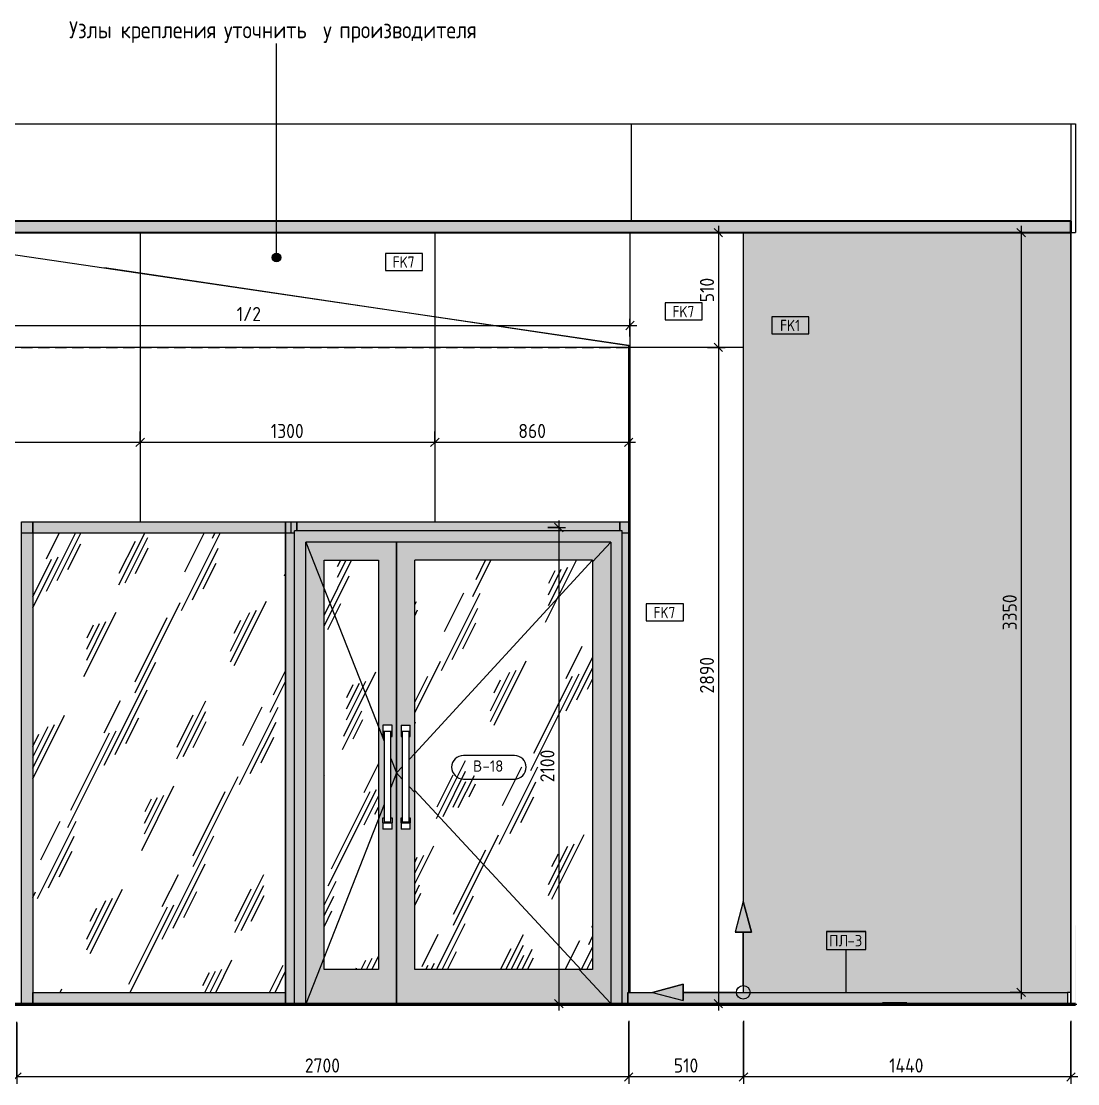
# Model space of a CAD drawing. Header units: millimetres. Extents: x 36646 to 169412, y -1987 to 12080.
# Drawn here: x 115505 to 120166, y 3847 to 8532 of the extents above; entities that cross this region are included whole.
import ezdxf

# ---------------------------------------------------------------- set-up
doc = ezdxf.new("R2010")
doc.units = ezdxf.units.MM
doc.linetypes.add('ADSK_Штрих_ш2 п1', pattern=[75, 50, -25])
for name, color, linetype, lineweight in [('A-ANNO-DIMS', 7, 'Continuous', 9), ('A-ANNO-DIMS-25', 7, 'Continuous', 9), ('A-CLNG', 7, 'Continuous', 9), ('A-DETL', 7, 'Continuous', 9), ('A-DETL-1', 7, 'ADSK_Штрих_ш2 п1', 9), ('A-DETL-GENF', 7, 'Continuous', 9), ('A-DOOR', 7, 'Continuous', 9), ('A-DOOR-IDEN', 7, 'Continuous', 9), ('A-FLOR', 7, 'Continuous', 9), ('A-GENM', 7, 'Continuous', 9), ('A-GENM-IDEN', 7, 'Continuous', 9), ('A-GLAZ-CURT', 7, 'Continuous', 9), ('A-GLAZ-CWMG', 7, 'Continuous', 9), ('A-WALL', 7, 'Continuous', 9), ('A-WALL-IDEN', 7, 'Continuous', 9), ('A-WALL-PATT', 7, 'Continuous', 9), ('G-ANNO-TEXT', 7, 'Continuous', 9), ('I-WALL', 7, 'Continuous', 9)]:
    doc.layers.add(name, color=color, linetype=linetype, lineweight=lineweight)
for name, color, linetype, lineweight, true_color in [('A-CLNG-1', 7, 'Continuous', 9, 0x787878), ('A-CLNG-FNSH-1', 7, 'Continuous', 30, 0x3c3c3c), ('A-DOOR-GLAZ', 7, 'Continuous', 9, 0x8080ff), ('A-FLOR-1', 7, 'Continuous', 9, 0x787878), ('A-FLOR-FNSH-1', 7, 'Continuous', 30, 0x3c3c3c), ('A-WALL-4', 7, 'Continuous', 40, 0x3c3c3c), ('A-WALL-FNSH-2', 7, 'Continuous', 30, 0x3c3c3c)]:
    doc.layers.add(name, color=color, linetype=linetype, lineweight=lineweight, true_color=true_color)
doc.styles.add('GOST Common_1', font='GOST_Common.ttf', dxfattribs={"height": 50})
doc.styles.add('GOST Common_2', font='GOST_Common.ttf', dxfattribs={"width": 0.9, "height": 50})
doc.styles.add('GOST Common_3', font='GOST_Common.ttf', dxfattribs={"width": 0.9, "height": 75})
doc.styles.add('ISOCPEUR_1', font='isocpeur.ttf', dxfattribs={"width": 0.9, "height": 62.5})
doc.dimstyles.new('ISO-2_5_0_9К_БОЛЬШОЙ_2', dxfattribs={"dimscale": 304.8, "dimtxt": 62.248823, "dimasz": 0.123031, "dimexe": 0.098425, "dimexo": 0.246063, "dimgap": 0, "dimtad": 1, "dimdec": 0, "dimrnd": 10, "dimzin": 0, "dimdsep": 46, "dimtxsty": 'ISOCPEUR_1', "dimblk1": 'OBLIQUE', "dimblk2": 'OBLIQUE', "dimsah": 1, "dimcen": 0.09, "dimdle": 0.098425, "dimazin": 0, "dimtfac": 1, "dimtdec": 4, "dimtix": 1, "dimtmove": 0, "dimatfit": 3, "dimfxl": 1, "dimtvp": 1, "dimtolj": 1, "dimtzin": 0, "dimarcsym": 2})
pattern_1 = [(0, (118190, 4043.8), (0, 3050), []), (90, (118190.1, 4043.8), (-1300, 8e-14), [])]
pattern_2 = [(63.435, (54830.66, 31.75), (-255.583, 766.747), [317.5, -190.5, 317.5, -190.5, -403.903]), (63.435, (54830.66, 31.75), (-255.583, 766.747), [-1016, 127, -276.903]), (63.435, (54814.8, 47.6), (-255.583, 766.747), [254, -317.5, 190.5, -190.5, -467.403]), (63.435, (54814.8, 47.6), (-255.583, 766.747), [-952.5, 222.25, -245.153]), (63.435, (54814.8, 95.25), (-255.583, 766.747), [190.5, -381, 127, -190.5, -530.903]), (63.435, (54814.8, 95.25), (-255.583, 766.747), [-889, 285.75, -245.153]), (63.435, (54862.4, 47.6), (-255.583, 766.747), [190.5, -381, 158.75, -6404.65]), (63.435, (54910.03, 95.25), (-255.583, 766.747), [95.25, -476.25, 63.5, -6499.9]), (63.435, (54830.66, 174.6), (-255.583, 766.747), [63.5, -476.25, 63.5, -254, -562.653]), (63.435, (54830.66, 174.6), (-255.583, 766.747), [-857.25, 158.75, -403.903]), (63.435, (55116.4, 127), (-255.583, 766.747), [317.5, -476.25, 381, -251.503]), (63.435, (55116.4, 79.4), (-255.583, 766.747), [444.5, -317.5, 476.25, -188.003]), (63.435, (55148.16, 95.25), (-255.583, 766.747), [508, -254, 381, -276.903]), (63.435, (55195.8, 142.9), (-255.583, 766.747), [317.5, -444.5, 254, -403.903]), (63.435, (55148.16, 238.1), (-255.583, 766.747), [158.75, -635, 190.5, -435.653]), (63.435, (55243.4, 190.5), (-255.583, 766.747), [127, -635, 127, -530.903])]

# ---------------------------------------------------------------- blocks, each defined once
blk = doc.blocks.new('Плинтус - Плинтус темный _ст_школа_-32862122-Развертка 2_30-2')
at = {"layer": 'A-GENM'}
blk.add_line((73505.6, 4200), (73505.6, 4250), dxfattribs=at)
blk = doc.blocks.new('Плинтус - Плинтус темный _ст_школа_-33363744-Развертка 2_30-2')
at = {"layer": 'A-GENM'}
blk.add_hatch(color=256, dxfattribs=at).paths.add_polyline_path([(74188.5, 4200), (74494.3, 4200), (74494.3, 4202), (75445, 4202), (75445, 4250), (73749.4, 4250), (73749.4, 4213.8), (73614.2, 4250), (73505.6, 4250), (73505.6, 4200), (74045, 4200)])
for p, q in [((73505.6, 4250), (73614.2, 4250)), ((73505.6, 4250), (73505.6, 4200)), ((73749.4, 4250), (75445, 4250))]:
    blk.add_line(p, q, dxfattribs=at)
blk = doc.blocks.new('Плинтус - Плинтус темный _ст_школа_-32862124-Развертка 2_30-2')
at = {"layer": 'A-GENM'}
for p, q in [((75460, 4250), (75445, 4250)), ((75445, 4250), (75445, 4202)), ((75460, 4250), (75460, 4202))]:
    blk.add_line(p, q, dxfattribs=at)
blk = doc.blocks.new('Прямоугольный импост - Импост структурный с накладкой - 160мм Темный-33326237-Развертка 2_30-2')
at = {"layer": 'A-GLAZ-CWMG'}
blk.add_hatch(color=256, dxfattribs=at).paths.add_polyline_path([(70830, 4200), (70880, 4200), (70880, 6325), (70830, 6325), (70830, 5166.2)])
blk.add_line((70880, 6325), (70880, 4200), dxfattribs=at)
blk = doc.blocks.new('Дверь_Витражная_остекление_ - В-18-32468702-Развертка 2_30-2')
at = {"layer": 'A-DOOR'}
blk.add_hatch(color=256, dxfattribs=at).paths.add_polyline_path([(73461.4, 4200), (73480, 4200), (73480, 6285), (72035, 6285), (72035, 4202), (72085, 4202), (72085, 6235), (73430, 6235), (73430, 4202), (73461.4, 4202)])
h = blk.add_hatch(color=256, dxfattribs=at)
h.paths.add_polyline_path([(72135.7, 4202), (72485, 4202), (72485, 6235), (72085, 6235), (72085, 4202), (72105.1, 4202)])
h.paths.add_polyline_path([(72405, 4350), (72165, 4350), (72165, 6155), (72405, 6155), (72405, 4680.6)])
h.paths.add_polyline_path([(72450.2, 4970), (72425, 4970), (72425, 5020), (72430, 5020), (72430, 5377.5), (72425, 5377.5), (72425, 5427.5), (72465, 5427.5), (72465, 5377.5), (72460, 5377.5), (72460, 5020), (72465, 5020), (72465, 4970), (72455, 4970)])
h = blk.add_hatch(color=256, dxfattribs=at)
h.paths.add_polyline_path([(72496.5, 4202), (73430, 4202), (73430, 6235), (72485, 6235), (72485, 4202), (72486.1, 4202)])
h.paths.add_polyline_path([(73327.4, 4350), (72565, 4350), (72565, 6155), (73350, 6155), (73350, 4350)])
h.paths.add_polyline_path([(72507.7, 4970), (72505, 4970), (72505, 5020), (72510, 5020), (72510, 5377.5), (72505, 5377.5), (72505, 5427.5), (72545, 5427.5), (72545, 5377.5), (72540, 5377.5), (72540, 5020), (72545, 5020), (72545, 4970), (72510.9, 4970)])
h = blk.add_hatch(dxfattribs=at)
h.set_pattern_fill('FP_23', color=256, style=0, pattern_type=2)
h.set_pattern_definition(pattern_2)
h.paths.add_polyline_path([(72322.8, 4350), (72405, 4350), (72405, 6155), (72165, 6155), (72165, 4350)])
h = blk.add_hatch(dxfattribs=at)
h.set_pattern_fill('FP_23', color=256, style=0, pattern_type=2)
h.set_pattern_definition(pattern_2)
h.paths.add_polyline_path([(72565, 4350), (73350, 4350), (73350, 6155), (72565, 6155), (72565, 4680.6)])
for p, q in [((72035, 4202), (72035, 6285)), ((73480, 6285), (72035, 6285)), ((73480, 4200), (73480, 6285)), ((72085, 4202), (72085, 6235)), ((72485, 6235), (72085, 6235)), ((72085, 6235), (72430, 5357.4)), ((73430, 6235), (72485, 6235)), ((72485, 4202), (72485, 6235)), ((72485, 6235), (72485, 4202)), ((73430, 6235), (73350, 6148.9)), ((73430, 6235), (73430, 4202)), ((72165, 4350), (72165, 6155)), ((72165, 6155), (72405, 6155)), ((72405, 6155), (72405, 4350)), ((72425, 5427.5), (72425, 5400)), ((72465, 5427.5), (72425, 5427.5)), ((72465, 5400), (72425, 5400)), ((72425, 5400), (72425, 5377.5)), ((72430, 5400), (72430, 5000)), ((72460, 5000), (72460, 5400)), ((72465, 5400), (72465, 5427.5)), ((72465, 5377.5), (72465, 5400)), ((72505, 5427.5), (72505, 5400)), ((72505, 5427.5), (72545, 5427.5)), ((72545, 5400), (72505, 5400)), ((72505, 5400), (72505, 5377.5)), ((72510, 5400), (72510, 5000)), ((72540, 5000), (72540, 5400)), ((72545, 5400), (72545, 5427.5)), ((72545, 5377.5), (72545, 5400)), ((72425, 5377.5), (72430, 5377.5)), ((72460, 5377.5), (72465, 5377.5)), ((72505, 5377.5), (72510, 5377.5)), ((72540, 5377.5), (72545, 5377.5)), ((72565, 5303.6), (72540, 5276.7)), ((72460, 5281.1), (72485, 5217.5)), ((72485, 5217.5), (72460, 5153.9)), ((72510, 5244.4), (72485, 5217.5)), ((72485, 5217.5), (72510, 5190.6)), ((72540, 5158.3), (72565, 5131.4)), ((72430, 5077.6), (72085.8, 4202)), ((72425, 4997.5), (72425, 5020)), ((72425, 5020), (72430, 5020)), ((72460, 5020), (72465, 5020)), ((72465, 5020), (72465, 4997.5)), ((72505, 4997.5), (72505, 5020)), ((72505, 5020), (72510, 5020)), ((72540, 5020), (72545, 5020)), ((72545, 5020), (72545, 4997.5)), ((72425, 4997.5), (72425, 4970)), ((72425, 4997.5), (72465, 4997.5)), ((72465, 4970), (72425, 4970)), ((72460, 5000), (72430, 5000)), ((72465, 4970), (72465, 4997.5)), ((72505, 4997.5), (72505, 4970)), ((72505, 4997.5), (72545, 4997.5)), ((72545, 4970), (72505, 4970)), ((72540, 5000), (72510, 5000)), ((72545, 4970), (72545, 4997.5)), ((72405, 4350), (72165, 4350)), ((73290.7, 4350), (73428.1, 4202))]:
    blk.add_line(p, q, dxfattribs=at)
at = {"layer": 'A-DOOR-GLAZ'}
for p, q in [((73350, 6155), (72565, 6155)), ((72565, 4350), (72565, 6155)), ((73350, 6155), (73350, 4350)), ((73350, 4350), (72565, 4350))]:
    blk.add_line(p, q, dxfattribs=at)
blk = doc.blocks.new('Системная панель - Стекло - 40мм-32468815-Развертка 2_30-2')
at = {"layer": 'A-GLAZ-CURT'}
h = blk.add_hatch(dxfattribs=at)
h.set_pattern_fill('FP_23', color=256, style=0, pattern_type=2)
h.set_pattern_definition(pattern_2)
h.paths.add_polyline_path([(70887.6, 4250), (71994, 4250), (71994, 6275), (70880, 6275), (70880, 4250)])
blk = doc.blocks.new('Прямоугольный импост - Импост структурный с накладкой - 160мм Темный-33326238-Развертка 2_30-2')
at = {"layer": 'A-GLAZ-CWMG'}
blk.add_hatch(color=256, dxfattribs=at).paths.add_polyline_path([(73183.9, 6285), (73470, 6285), (73470, 6325), (72045, 6325), (72045, 6285), (72565, 6285)])
for p, q in [((72020, 6275), (72020, 6325)), ((72035, 6275), (72020, 6275)), ((73509, 6275), (73480, 6275))]:
    blk.add_line(p, q, dxfattribs=at)
blk = doc.blocks.new('Прямоугольный импост - Импост структурный с накладкой - 160мм Темный-33326239-Развертка 2_30-2')
at = {"layer": 'A-GLAZ-CWMG'}
blk.add_hatch(color=256, dxfattribs=at).paths.add_polyline_path([(72012.5, 4200), (72012.5, 4202), (72035, 4202), (72035, 6285), (72044, 6285), (72044, 6325), (71994, 6325), (71994, 4200), (72004, 4200)])
for p, q in [((71994, 6325), (71994, 4200)), ((72044, 6325), (72044, 6285))]:
    blk.add_line(p, q, dxfattribs=at)
blk = doc.blocks.new('Прямоугольный импост - Импост структурный с накладкой - 160мм Темный-V3-Развертка 2_30-2')
at = {"layer": 'A-GLAZ-CWMG'}
blk.add_hatch(color=256, dxfattribs=at).paths.add_polyline_path([(73505.6, 4200), (73505.6, 4250), (73509, 4250), (73509, 6325), (73470, 6325), (73470, 6285), (73480, 6285), (73480, 4200)])
blk.add_line((73470, 6285), (73470, 6325), dxfattribs=at)
blk = doc.blocks.new('Прямоугольный импост - Импост структурный с накладкой - 160мм Темный-32428852-Развертка 2_30-2')
at = {"layer": 'A-GLAZ-CWMG'}
for p, q in [((72045, 6285), (72045, 6325)), ((73470, 6325), (73470, 6285))]:
    blk.add_line(p, q, dxfattribs=at)
blk = doc.blocks.new('Прямоугольный импост - Импост структурный с накладкой - 160мм Темный-33326240-Развертка 2_30-2')
at = {"layer": 'A-GLAZ-CWMG'}
blk.add_hatch(color=256, dxfattribs=at).paths.add_polyline_path([(70880, 6275), (71994, 6275), (71994, 6325), (70880, 6325), (70880, 6285)])
for p, q in [((72019, 6325), (72019, 6275)), ((72019, 6275), (70830, 6275))]:
    blk.add_line(p, q, dxfattribs=at)
blk = doc.blocks.new('Прямоугольный импост - Импост структурный с накладкой - 160мм Темный-32468813-Развертка 2_30-2')
at = {"layer": 'A-GLAZ-CWMG'}
blk.add_hatch(color=256, dxfattribs=at).paths.add_polyline_path([(70887.6, 4200), (71994, 4200), (71994, 4250), (70880, 4250), (70880, 4200)])
for p, q in [((70880, 4200), (70880, 4250)), ((70880, 4250), (71994, 4250)), ((71994, 4250), (71994, 4200))]:
    blk.add_line(p, q, dxfattribs=at)
blk = doc.blocks.new('Прямоугольный импост - Импост структурный с накладкой - 160мм Темный-32468814-Развертка 2_30-2')
at = {"layer": 'A-GLAZ-CWMG'}
for p, q in [((70880, 6275), (70880, 6325)), ((71994, 6325), (71994, 6275)), ((71994, 6275), (70880, 6275))]:
    blk.add_line(p, q, dxfattribs=at)
blk = doc.blocks.new('Прямоугольный импост - Импост структурный с накладкой - 160мм Темный-V4-Развертка 2_30-2')
at = {"layer": 'A-GLAZ-CWMG'}
blk.add_hatch(color=256, dxfattribs=at).paths.add_polyline_path([(72044, 6285), (72045, 6285), (72045, 6325), (72044, 6325)])
for p, q in [((71995, 6325), (71995, 4200)), ((72045, 6325), (72045, 6285))]:
    blk.add_line(p, q, dxfattribs=at)
blk = doc.blocks.new('Начало раскладки_красным - Начало раскладки_красным-V5-Развертка 2_30-2')
at = {"layer": 'A-DETL-GENF'}
for points in [[(74045, 4514.8), (74050.4, 4514.8), (74014.2, 4650), (73978, 4514.8), (74040, 4514.8)], [(73749.4, 4213.8), (73749.4, 4286.2), (73614.4, 4249.9), (73686.2, 4230.7)]]:
    blk.add_hatch(color=256, dxfattribs=at).paths.add_polyline_path(points)
for p, q in [((74014.2, 4650), (73978, 4514.8)), ((74014.2, 4650), (73978, 4514.8)), ((74050.4, 4514.8), (74014.2, 4650)), ((74014.2, 4650), (74050.4, 4514.8)), ((73978, 4514.8), (74050.4, 4514.8)), ((74050.4, 4514.8), (73978, 4514.8)), ((74014.2, 4280), (74014.2, 4514.8)), ((73749.4, 4286.2), (73614.2, 4250)), ((73614.2, 4250), (73749.4, 4286.2)), ((73749.4, 4213.8), (73749.4, 4286.2)), ((73749.4, 4286.2), (73749.4, 4213.8)), ((73614.2, 4250), (73749.4, 4213.8)), ((73614.2, 4250), (73749.4, 4213.8)), ((73984.2, 4250), (73749.4, 4250))]:
    blk.add_line(p, q, dxfattribs=at)
blk.add_circle((74014.2, 4250), 30, dxfattribs=at)
blk = doc.blocks.new('DIMBLOCK24-Развертка 2_30-2')
at = {"layer": 'A-ANNO-DIMS-25'}
for p, q in [((118691, 4125), (118691, 3846.9)), ((120135.8, 4125), (120135.8, 3846.9)), ((118691, 3876.9), (118691, 4120)), ((120135.8, 3876.9), (120135.8, 4120)), ((120165.8, 3876.9), (118691, 3876.9))]:
    blk.add_line(p, q, dxfattribs=at)
at = {"layer": 'A-ANNO-DIMS-25', "lineweight": 20}
for p, q in [((118691, 3876.9), (118709.8, 3895.7)), ((120135.8, 3876.9), (120154.6, 3895.7)), ((118691, 3876.9), (118672.3, 3858.2)), ((120135.8, 3876.9), (120117.1, 3858.2))]:
    blk.add_line(p, q, dxfattribs=at)
at = {"layer": 'A-ANNO-DIMS-25', "color": 0, "insert": (119333.8, 3958.6), "char_height": 62.5, "width": 191.056, "attachment_point": 1, "line_spacing_factor": 1.149209, "style": 'ISOCPEUR_1'}
blk.add_mtext('1440', dxfattribs=at)
blk = doc.blocks.new('_Oblique')
at = {"color": 0, "linetype": 'ByBlock', "lineweight": -2}
blk.add_line((-0.5, -0.5), (0.5, 0.5), dxfattribs=at)
blk = doc.blocks.new('DIMBLOCK25-Развертка 2_30-2')
at = {"layer": 'A-ANNO-DIMS-25'}
for p, q in [((118184.8, 4125), (118184.8, 3846.9)), ((118691, 4125), (118691, 3846.9)), ((118184.8, 3876.9), (118184.8, 4120)), ((118691, 3876.9), (118691, 4120)), ((118691, 3876.9), (118184.8, 3876.9))]:
    blk.add_line(p, q, dxfattribs=at)
at = {"layer": 'A-ANNO-DIMS-25', "lineweight": 20}
for p, q in [((118184.8, 3876.9), (118203.6, 3895.7)), ((118691, 3876.9), (118709.8, 3895.7)), ((118184.8, 3876.9), (118166.1, 3858.2)), ((118691, 3876.9), (118672.3, 3858.2))]:
    blk.add_line(p, q, dxfattribs=at)
at = {"layer": 'A-ANNO-DIMS-25', "color": 0, "insert": (118384, 3958.6), "char_height": 62.5, "width": 129.286, "attachment_point": 1, "line_spacing_factor": 1.149209, "style": 'ISOCPEUR_1'}
blk.add_mtext('510', dxfattribs=at)
blk = doc.blocks.new('DIMBLOCK26-Развертка 2_30-2')
at = {"layer": 'A-ANNO-DIMS-25'}
for p, q in [((118184.8, 4125), (118184.8, 3846.9)), ((115485.8, 3876.9), (115485.8, 4120)), ((115485.8, 4115), (115485.8, 3846.9)), ((118184.8, 3876.9), (118184.8, 4120)), ((118184.8, 3876.9), (115485.8, 3876.9))]:
    blk.add_line(p, q, dxfattribs=at)
at = {"layer": 'A-ANNO-DIMS-25', "lineweight": 20}
for p, q in [((115485.8, 3876.9), (115504.6, 3895.7)), ((118184.8, 3876.9), (118203.6, 3895.7)), ((115485.8, 3876.9), (115467.1, 3858.2)), ((118184.8, 3876.9), (118166.1, 3858.2))]:
    blk.add_line(p, q, dxfattribs=at)
at = {"layer": 'A-ANNO-DIMS-25', "color": 0, "insert": (116756.3, 3958.6), "char_height": 62.5, "width": 189.619, "attachment_point": 1, "line_spacing_factor": 1.149209, "style": 'ISOCPEUR_1'}
blk.add_mtext('2700', dxfattribs=at)
blk = doc.blocks.new('М_стена_0001 - Типоразмер_без рамки-25382661-Развертка 2_30-2')
at = {"layer": 'A-WALL-IDEN'}
for p, q in [((39094.2, 7229.2), (38930.9, 7229.2)), ((38930.9, 7229.2), (38930.9, 7154.2)), ((39094.2, 7154.2), (39094.2, 7229.2)), ((38930.9, 7154.2), (39094.2, 7154.2))]:
    blk.add_line(p, q, dxfattribs=at)
blk = doc.blocks.new('Mark Reiling - Mark Reiling-26174330-Развертка 2_30-2')
at = {"layer": 'A-GENM-IDEN'}
for p, q in [((40501.8, 4517.8), (40501.8, 4439)), ((40501.8, 4517.8), (40675.2, 4517.8)), ((40675.2, 4517.8), (40501.8, 4517.8)), ((40501.8, 4517.8), (40501.8, 4439)), ((40675.2, 4439), (40675.2, 4517.8)), ((40675.2, 4439), (40675.2, 4517.8)), ((40501.8, 4439), (40675.2, 4439)), ((40501.8, 4439), (40675.2, 4439))]:
    blk.add_line(p, q, dxfattribs=at)
blk = doc.blocks.new('DIMBLOCK50-Развертка 2_30-2')
at = {"layer": 'A-ANNO-DIMS-25'}
for p, q in [((119867.7, 7600), (119946.2, 7600)), ((119916.2, 7600), (119867.7, 7600)), ((119916.2, 7630), (119916.2, 4220)), ((119867.7, 4250), (119946.2, 4250)), ((119916.2, 4250), (119867.7, 4250))]:
    blk.add_line(p, q, dxfattribs=at)
at = {"layer": 'A-ANNO-DIMS-25', "lineweight": 20}
for p, q in [((119916.2, 7600), (119897.4, 7618.8)), ((119916.2, 7600), (119934.9, 7581.2)), ((119916.2, 4250), (119897.4, 4268.7)), ((119916.2, 4250), (119934.9, 4231.2))]:
    blk.add_line(p, q, dxfattribs=at)
at = {"layer": 'A-ANNO-DIMS-25', "color": 0, "insert": (119834.5, 5846), "char_height": 62.5, "width": 189.619, "attachment_point": 1, "rotation": 90, "line_spacing_factor": 1.149209, "style": 'ISOCPEUR_1'}
blk.add_mtext('3350', dxfattribs=at)
blk = doc.blocks.new('DIMBLOCK53-Развертка 2_30-2')
at = {"layer": 'A-ANNO-DIMS-25'}
for p, q in [((118531.8, 7600), (118610.3, 7600)), ((118580.3, 7600), (118531.8, 7600)), ((118580.3, 7630), (118580.3, 7093.8)), ((118531.8, 7093.8), (118610.3, 7093.8)), ((118580.3, 7093.8), (118531.8, 7093.8))]:
    blk.add_line(p, q, dxfattribs=at)
at = {"layer": 'A-ANNO-DIMS-25', "lineweight": 20}
for p, q in [((118580.3, 7600), (118561.6, 7618.8)), ((118580.3, 7600), (118599.1, 7581.2)), ((118580.3, 7093.8), (118561.6, 7112.6)), ((118580.3, 7093.8), (118599.1, 7075.1))]:
    blk.add_line(p, q, dxfattribs=at)
at = {"layer": 'A-ANNO-DIMS-25', "color": 0, "insert": (118498.7, 7293), "char_height": 62.5, "width": 129.286, "attachment_point": 1, "rotation": 90, "line_spacing_factor": 1.149209, "style": 'ISOCPEUR_1'}
blk.add_mtext('510', dxfattribs=at)
blk = doc.blocks.new('DIMBLOCK54-Развертка 2_30-2')
at = {"layer": 'A-ANNO-DIMS-25'}
for p, q in [((118531.8, 7093.8), (118610.3, 7093.8)), ((118580.3, 7093.8), (118531.8, 7093.8)), ((118580.3, 7093.8), (118580.3, 4170)), ((118531.8, 4200), (118610.3, 4200)), ((118580.3, 4200), (118531.8, 4200))]:
    blk.add_line(p, q, dxfattribs=at)
at = {"layer": 'A-ANNO-DIMS-25', "lineweight": 20}
for p, q in [((118580.3, 7093.8), (118561.6, 7112.6)), ((118580.3, 7093.8), (118599.1, 7075.1)), ((118580.3, 4200), (118561.6, 4218.7)), ((118580.3, 4200), (118599.1, 4181.2))]:
    blk.add_line(p, q, dxfattribs=at)
at = {"layer": 'A-ANNO-DIMS-25', "color": 0, "insert": (118498.7, 5567.9), "char_height": 62.5, "width": 189.619, "attachment_point": 1, "rotation": 90, "line_spacing_factor": 1.149209, "style": 'ISOCPEUR_1'}
blk.add_mtext('2890', dxfattribs=at)
blk = doc.blocks.new('DIMBLOCK62-Развертка 2_30-2')
at = {"layer": 'A-ANNO-DIMS-25'}
for p, q in [((114828.6, 7523.2), (114828.6, 7160.4)), ((114828.6, 7190.4), (114828.6, 7523.2)), ((118190.3, 7141.9), (118190.3, 7220.4)), ((114828.6, 7190.4), (118220.3, 7190.4)), ((118190.3, 7190.4), (118190.3, 7141.9))]:
    blk.add_line(p, q, dxfattribs=at)
at = {"layer": 'A-ANNO-DIMS-25', "lineweight": 20}
for p, q in [((114828.6, 7190.4), (114809.8, 7171.7)), ((114828.6, 7190.4), (114847.3, 7209.2)), ((118190.3, 7190.4), (118171.6, 7171.7)), ((118190.3, 7190.4), (118209.1, 7209.2))]:
    blk.add_line(p, q, dxfattribs=at)
at = {"layer": 'A-ANNO-DIMS-25', "color": 0, "insert": (116455.6, 7272.1), "char_height": 62.5, "width": 129.286, "attachment_point": 1, "line_spacing_factor": 1.149209, "style": 'ISOCPEUR_1'}
blk.add_mtext('1/2', dxfattribs=at)
blk = doc.blocks.new('DIMBLOCK63-Развертка 2_30-2')
at = {"layer": 'A-ANNO-DIMS-25'}
for p, q in [((117876.5, 6330), (117876.5, 4170)), ((117828, 6300), (117906.5, 6300)), ((117876.5, 6300), (117828, 6300)), ((117828, 4200), (117906.5, 4200)), ((117876.5, 4200), (117828, 4200))]:
    blk.add_line(p, q, dxfattribs=at)
at = {"layer": 'A-ANNO-DIMS-25', "lineweight": 20}
for p, q in [((117876.5, 6300), (117857.7, 6318.8)), ((117876.5, 6300), (117895.2, 6281.3)), ((117876.5, 4200), (117857.7, 4218.8)), ((117876.5, 4200), (117895.2, 4181.3))]:
    blk.add_line(p, q, dxfattribs=at)
at = {"layer": 'A-ANNO-DIMS-25', "color": 0, "insert": (117794.8, 5176.4), "char_height": 62.5, "width": 176.691, "attachment_point": 1, "rotation": 90, "line_spacing_factor": 1.149209, "style": 'ISOCPEUR_1'}
blk.add_mtext('2100', dxfattribs=at)
blk = doc.blocks.new('М_двери - Типоразмер_рамка-25223575-Развертка 2_30-2')
at = {"layer": 'A-DOOR-IDEN'}
for p, q in [((45971.5, 5290.9), (45746.7, 5290.9)), ((45746.7, 5186.9), (45971.5, 5186.9))]:
    blk.add_line(p, q, dxfattribs=at)
for centre, start, end in [((45746.7, 5238.9), 90, 270), ((45971.5, 5238.9), 270, 90)]:
    blk.add_arc(centre, 52, start, end, dxfattribs=at)
blk = doc.blocks.new('DIMBLOCK64-Развертка 2_30-2')
at = {"layer": 'A-ANNO-DIMS-25'}
for p, q in [((117329.8, 6723.4), (117329.8, 6645)), ((117329.8, 6675), (117329.8, 6723.4)), ((118184.8, 6723.4), (118184.8, 6645)), ((118184.8, 6675), (118184.8, 6723.4)), ((118214.8, 6675), (117329.8, 6675))]:
    blk.add_line(p, q, dxfattribs=at)
at = {"layer": 'A-ANNO-DIMS-25', "lineweight": 20}
for p, q in [((117329.8, 6675), (117311.1, 6656.2)), ((117329.8, 6675), (117348.6, 6693.7)), ((118184.8, 6675), (118166.1, 6656.2)), ((118184.8, 6675), (118203.6, 6693.7))]:
    blk.add_line(p, q, dxfattribs=at)
at = {"layer": 'A-ANNO-DIMS-25', "color": 0, "insert": (117698.1, 6756.6), "char_height": 62.5, "width": 142.215, "attachment_point": 1, "line_spacing_factor": 1.149209, "style": 'ISOCPEUR_1'}
blk.add_mtext('860', dxfattribs=at)
blk = doc.blocks.new('DIMBLOCK65-Развертка 2_30-2')
at = {"layer": 'A-ANNO-DIMS-25'}
for p, q in [((116029.8, 6723.4), (116029.8, 6645)), ((116029.8, 6675), (116029.8, 6723.4)), ((117329.8, 6723.4), (117329.8, 6645)), ((117329.8, 6675), (117329.8, 6723.4)), ((117329.8, 6675), (116029.8, 6675))]:
    blk.add_line(p, q, dxfattribs=at)
at = {"layer": 'A-ANNO-DIMS-25', "lineweight": 20}
for p, q in [((116029.8, 6675), (116011.1, 6656.2)), ((116029.8, 6675), (116048.6, 6693.7)), ((117329.8, 6675), (117311.1, 6656.2)), ((117329.8, 6675), (117348.6, 6693.7))]:
    blk.add_line(p, q, dxfattribs=at)
at = {"layer": 'A-ANNO-DIMS-25', "color": 0, "insert": (116606.2, 6756.6), "char_height": 62.5, "width": 176.691, "attachment_point": 1, "line_spacing_factor": 1.149209, "style": 'ISOCPEUR_1'}
blk.add_mtext('1300', dxfattribs=at)
blk = doc.blocks.new('DIMBLOCK66-Развертка 2_30-2')
at = {"layer": 'A-ANNO-DIMS-25'}
for p, q in [((114729.8, 6723.4), (114729.8, 6645)), ((114729.8, 6675), (114729.8, 6723.4)), ((116029.8, 6723.4), (116029.8, 6645)), ((116029.8, 6675), (116029.8, 6723.4)), ((116029.8, 6675), (114729.8, 6675))]:
    blk.add_line(p, q, dxfattribs=at)
at = {"layer": 'A-ANNO-DIMS-25', "lineweight": 20}
for p, q in [((114729.8, 6675), (114711.1, 6656.2)), ((114729.8, 6675), (114748.6, 6693.7)), ((116029.8, 6675), (116011.1, 6656.2)), ((116029.8, 6675), (116048.6, 6693.7))]:
    blk.add_line(p, q, dxfattribs=at)
at = {"layer": 'A-ANNO-DIMS-25', "color": 0, "insert": (115306.2, 6756.6), "char_height": 62.5, "width": 176.691, "attachment_point": 1, "line_spacing_factor": 1.149209, "style": 'ISOCPEUR_1'}
blk.add_mtext('1300', dxfattribs=at)

msp = doc.modelspace()

# ---------------------------------------------------------------- hatches: boundary and pattern name
at = {"layer": 'A-CLNG'}
h = msp.add_hatch(color=256, dxfattribs=at)
h.paths.add_polyline_path([(118184.8155, 7100.1488), (118184.8155, 7103.2561), (115872.5786, 7444.2317), (118184.747, 7100.159)])
h.paths.add_polyline_path([(114828.5655, 7599.5908), (114828.5655, 7600), (114827.189, 7599.7956)])
at = {"layer": 'A-CLNG-1'}
msp.add_hatch(color=256, dxfattribs=at).paths.add_polyline_path([(111544.9671, 7600), (120134.8155, 7600), (120134.8155, 7650), (83436.8154, 7650), (83436.8154, 7600), (111435.8155, 7600)])
at = {"layer": 'A-FLOR'}
for points in [[(117002.3688, 4200), (117062.7442, 4200), (117062.7442, 4202), (116688.2664, 4202), (116688.2664, 4200), (116998.5878, 4200)], [(117092.0962, 4200), (118137.191, 4200), (118137.191, 4202), (117062.7442, 4202), (117062.7442, 4200), (117080.8155, 4200)], [(119305.0181, 4200), (119305.0181, 4202), (119170.1259, 4202), (119170.1259, 4200), (119294.8491, 4200)], [(120155.9471, 4200), (120155.8155, 4202), (119412.3772, 4202), (119412.3772, 4200), (120155.8155, 4200)]]:
    msp.add_hatch(color=256, dxfattribs=at).paths.add_polyline_path(points)
at = {"layer": 'A-FLOR-1'}
msp.add_hatch(color=256, dxfattribs=at).paths.add_polyline_path([(119305.0181, 4200), (119412.3772, 4200), (119412.3772, 4202), (119305.0181, 4202)])
at = {"layer": 'A-WALL-PATT'}
h = msp.add_hatch(dxfattribs=at)
h.set_pattern_fill('FP_25', color=256, style=0, pattern_type=2)
h.set_pattern_definition([(0, (110829.8, 4043.8), (0, 3050), []), (90, (110829.8, 4043.8), (-1300, 8e-14), [])])
h.paths.add_polyline_path([(118184.8155, 7103.2561), (118184.8155, 7600), (114828.5655, 7600), (114828.5655, 7598.1878), (118147.4029, 7108.7732)])
h = msp.add_hatch(dxfattribs=at)
h.set_pattern_fill('FP_20', color=256, style=0, pattern_type=2)
h.set_pattern_definition(pattern_1)
h.paths.add_polyline_path([(118185.9272, 4250), (118195.8155, 4250), (118195.8155, 7600), (118184.8155, 7600), (118184.8155, 4250)])
h = msp.add_hatch(dxfattribs=at)
h.set_pattern_fill('FP_20', color=256, style=0, pattern_type=2)
h.set_pattern_definition(pattern_1)
h.paths.add_polyline_path([(118691.0055, 4250), (118691.0055, 4514.7704), (118653.7708, 4514.7704), (118690.0055, 4650), (118691.0055, 4646.2678), (118691.0055, 7600), (118195.8155, 7600), (118195.8155, 4250), (118290.2348, 4250.0614), (118425.2351, 4286.2347), (118425.2351, 4250), (118683.7233, 4250)])
msp.add_hatch(color=256, dxfattribs=at).paths.add_polyline_path([(120134.8155, 4250), (120134.8155, 7600), (118691.0055, 7600), (118691.0055, 4646.2678), (118726.2401, 4514.7704), (118691.0055, 4514.7704), (118691.0055, 4250), (120120.8155, 4250)])
h = msp.add_hatch(dxfattribs=at)
h.set_pattern_fill('FP_26', color=256, style=0, pattern_type=2)
h.set_pattern_definition([(0, (116029.8, 993.8), (0, 3050), []), (90, (116029.8, 993.8), (-1300, 8e-14), [])])
h.paths.add_polyline_path([(115505.8155, 4200), (115505.8155, 6325), (118184.8155, 6325), (118184.747, 7100.159), (115872.5786, 7444.2317), (114909.8155, 7586.2062), (114909.8155, 4250), (115504.5502, 4250), (115504.5502, 4200)])
at = {"layer": 'G-ANNO-TEXT'}
h = msp.add_hatch(color=256, dxfattribs=at)
edge = h.paths.add_edge_path()
edge.add_arc((116630.9855, 7490.1869), 18.75, 0, 360)
at = {"layer": 'I-WALL'}
msp.add_hatch(color=256, dxfattribs=at).paths.add_polyline_path([(120155.8155, 4202), (120155.9471, 4202), (120155.8155, 4680.5879)])

# ---------------------------------------------------------------- linework, layer by layer
at = {"layer": 'A-CLNG'}
msp.add_line((118184.8273, 7100.147), (115872.5786, 7444.2317), dxfattribs=at)
at = {"layer": 'A-CLNG-FNSH-1'}
for p, q in [((120134.8155, 7650), (83436.8154, 7650)), ((83436.8154, 7600), (120134.8155, 7600))]:
    msp.add_line(p, q, dxfattribs=at)
at = {"layer": 'A-DETL'}
for p, q in [((117240.8155, 5303.6376), (118025.8155, 6155)), ((117240.8155, 5140), (117975.7773, 4348.6523))]:
    msp.add_line(p, q, dxfattribs=at)
at = {"layer": 'A-DETL-1'}
msp.add_line((111454.8155, 7093.8077), (118184.8155, 7093.8077), dxfattribs=at)
at = {"layer": 'A-FLOR'}
for p, q in [((83415.8154, 8080), (120155.9471, 8080)), ((116688.2664, 4202), (118137.191, 4202)), ((116688.2664, 4200), (116688.2664, 4202)), ((117062.7442, 4202), (117062.7442, 4200)), ((118137.191, 4202), (118137.191, 4200)), ((119169.9723, 4202), (119169.9723, 4200)), ((119170.1259, 4200), (119170.1259, 4202)), ((119170.1259, 4202), (119305.0181, 4202)), ((119412.3772, 4202), (120155.9471, 4202))]:
    msp.add_line(p, q, dxfattribs=at)
at = {"layer": 'A-FLOR-FNSH-1'}
for p, q in [((120155.8155, 4200), (83415.7657, 4200)), ((83415.7657, 4195), (120155.9471, 4195)), ((119412.3772, 4202), (119305.0181, 4202)), ((119305.0181, 4202), (119305.0181, 4200)), ((119412.3772, 4200), (119412.3772, 4202))]:
    msp.add_line(p, q, dxfattribs=at)
at = {"layer": 'A-GENM-IDEN'}
msp.add_line((119143.6214, 4250), (119143.6214, 4437.9553), dxfattribs=at)
at = {"layer": 'A-WALL'}
msp.add_line((120155.8155, 8080.0472), (120155.8155, 7600), dxfattribs=at)
at = {"layer": 'A-WALL-4'}
for p, q in [((120155.8155, 7600), (120155.9471, 7600)), ((120155.8155, 4200), (120155.8155, 4194.9509)), ((120155.9471, 4200), (120155.8155, 4200))]:
    msp.add_line(p, q, dxfattribs=at)
at = {"layer": 'A-WALL-FNSH-2'}
for p, q in [((120135.8155, 7650), (120134.8155, 7650)), ((120134.8155, 7650), (120134.8155, 7600)), ((120135.8155, 7600), (120135.8155, 7650)), ((120134.8155, 7600), (120135.8155, 7600))]:
    msp.add_line(p, q, dxfattribs=at)
at = {"layer": 'G-ANNO-TEXT'}
msp.add_line((116630.9855, 7490.1869), (116630.9855, 8433.6941), dxfattribs=at)
msp.add_circle((116630.9855, 7490.1869), 18.75, dxfattribs=at)
at = {"layer": 'I-WALL'}
for p, q in [((118195.8155, 8080), (118195.8155, 7650)), ((120135.8155, 8080.0472), (120135.8155, 4202)), ((114828.5655, 7598.1878), (118184.8155, 7103.2561)), ((118691.0055, 4646.2678), (118691.0055, 7600)), ((120134.8155, 4202), (120134.8155, 7600)), ((120135.8155, 7600), (120155.8155, 7600)), ((118184.8155, 4250), (118184.8155, 7103.2561)), ((115505.8155, 4200), (115505.8155, 6325)), ((115505.8155, 6325), (118184.8155, 6325)), ((118691.0055, 4250), (118691.0055, 4514.7704))]:
    msp.add_line(p, q, dxfattribs=at)

# ---------------------------------------------------------------- block references
at = {"layer": 'A-DETL-GENF'}
msp.add_blockref('Начало раскладки_красным - Начало раскладки_красным-V5-Развертка 2_30-2', (44675.8155, 0), dxfattribs=at)
at = {"layer": 'A-DOOR'}
msp.add_blockref('Дверь_Витражная_остекление_ - В-18-32468702-Развертка 2_30-2', (44675.8155, 0), dxfattribs=at)
at = {"layer": 'A-DOOR-IDEN'}
msp.add_blockref('М_двери - Типоразмер_рамка-25223575-Развертка 2_30-2', (71709.1716, 3.6385), dxfattribs=at)
at = {"layer": 'A-GENM'}
for name in ['Плинтус - Плинтус темный _ст_школа_-32862122-Развертка 2_30-2', 'Плинтус - Плинтус темный _ст_школа_-33363744-Развертка 2_30-2', 'Плинтус - Плинтус темный _ст_школа_-32862124-Развертка 2_30-2']:
    msp.add_blockref(name, (44675.8155, 0), dxfattribs=at)
at = {"layer": 'A-GENM-IDEN'}
msp.add_blockref('Mark Reiling - Mark Reiling-26174330-Развертка 2_30-2', (78555.1214, 0), dxfattribs=at)
at = {"layer": 'A-GLAZ-CURT'}
msp.add_blockref('Системная панель - Стекло - 40мм-32468815-Развертка 2_30-2', (44675.8155, 0), dxfattribs=at)
at = {"layer": 'A-GLAZ-CWMG'}
for name in ['Прямоугольный импост - Импост структурный с накладкой - 160мм Темный-33326237-Развертка 2_30-2', 'Прямоугольный импост - Импост структурный с накладкой - 160мм Темный-33326240-Развертка 2_30-2', 'Прямоугольный импост - Импост структурный с накладкой - 160мм Темный-32468814-Развертка 2_30-2', 'Прямоугольный импост - Импост структурный с накладкой - 160мм Темный-33326239-Развертка 2_30-2', 'Прямоугольный импост - Импост структурный с накладкой - 160мм Темный-V4-Развертка 2_30-2', 'Прямоугольный импост - Импост структурный с накладкой - 160мм Темный-33326238-Развертка 2_30-2', 'Прямоугольный импост - Импост структурный с накладкой - 160мм Темный-32428852-Развертка 2_30-2', 'Прямоугольный импост - Импост структурный с накладкой - 160мм Темный-V3-Развертка 2_30-2', 'Прямоугольный импост - Импост структурный с накладкой - 160мм Темный-32468813-Развертка 2_30-2']:
    msp.add_blockref(name, (44675.8155, 0), dxfattribs=at)
at = {"layer": 'A-WALL-IDEN'}
for p in [(78181.3502, 279.4199), (79415.4733, 61), (79885.1239, 0), (79331.753, -1266.1214)]:
    msp.add_blockref('М_стена_0001 - Типоразмер_без рамки-25382661-Развертка 2_30-2', p, dxfattribs=at)

# ---------------------------------------------------------------- texts
at = {"layer": 'A-DOOR-IDEN', "char_height": 50, "attachment_point": 1, "style": 'GOST Common_1'}
for s, insert, width in [('\\fGOST Common|b0|i0|c204|p34|;В', (117498.2545, 5272.808), 50.105469), ('-18', (117539.5957, 5272.808), 118.248906)]:
    msp.add_mtext(s, dxfattribs=dict(at, insert=insert, width=width))
at = {"layer": 'A-GENM-IDEN', "char_height": 50, "attachment_point": 1, "style": 'GOST Common_1'}
for s, insert, width in [('ПЛ', (119068.4733, 4502.8485), 98.206719), ('-3', (119149.5019, 4502.8485), 86.181406)]:
    msp.add_mtext(s, dxfattribs=dict(at, insert=insert, width=width))
at = {"layer": 'A-WALL-IDEN', "char_height": 50, "attachment_point": 1, "style": 'GOST Common_2'}
for s, insert, width in [('FK7', (117143.8262, 7495.0481), 124.461984), ('FK7', (118377.9494, 7276.6282), 124.461984), ('FK1', (118852.775, 7215.6282), 111.835406), ('FK7', (118294.2291, 5949.5068), 124.461984)]:
    msp.add_mtext(s, dxfattribs=dict(at, insert=insert, width=width))
at = {"layer": 'G-ANNO-TEXT', "char_height": 75, "attachment_point": 1, "style": 'GOST Common_3'}
for s, insert, width in [('Узлы', (115716.473, 8531.8607), 247.120172), ('\\fGOST Common|b0|i0|c204|p34|;\\W.9; ', (115920.3675, 8531.8607), 28.86075), ('\\fGOST Common|b0|i0|c204|p34|;\\W.9; ', (116375.7816, 8531.8607), 28.86075), ('\\fGOST Common|b0|i0|c204|p34|;\\W.9; ', (116813.3362, 8531.8607), 28.86075), ('\\fGOST Common|b0|i0|c204|p34|;\\W.9; ', (116884.7737, 8531.8607), 28.86075), ('крепления', (115944.18, 8531.8607), 523.101094), ('уточнить', (116399.5941, 8531.8607), 501.455531), ('\\fGOST Common|b0|i0|c204|p34|;\\W.9;у', (116837.1487, 8531.8607), 57.7215), ('производителя', (116908.5862, 8531.8607), 770.221266)]:
    msp.add_mtext(s, dxfattribs=dict(at, insert=insert, width=width))

# ---------------------------------------------------------------- dimensions: what is measured, and where the dimension line sits
at = {"layer": 'A-ANNO-DIMS'}
dim = msp.add_linear_dim(base=(118190.3155, 7190.4281), p1=(114828.5655, 7598.1878), p2=(118190.3155, 7216.9446), text='1/2', dimstyle='ISO-2_5_0_9К_БОЛЬШОЙ_2', override={"dimpost": '<>', "dimfxl": 3383.298612}, dxfattribs=at)
dim.commit()
dim.dimension.update_dxf_attribs({"geometry": 'DIMBLOCK62-Развертка 2_30-2', "text_midpoint": (116509.4405, 7221.6781)})
for base, p1, p2, override, picture, middle in [((118580.317, 7093.8077), (118606.8335, 7600), (118606.8335, 7093.8077), {"dimpost": '<>', "dimfxl": 506.19225}, 'DIMBLOCK53-Развертка 2_30-2', (118549.067, 7346.9039)), ((119916.1914, 4250), (119942.7079, 7600), (119942.7079, 4250), {"dimpost": '<>', "dimfxl": 3350}, 'DIMBLOCK50-Развертка 2_30-2', (119884.9414, 5925)), ((118580.317, 4200), (118606.8335, 7093.8077), (118606.8335, 4200), {"dimpost": '<>', "dimfxl": 2893.80775}, 'DIMBLOCK54-Развертка 2_30-2', (118549.067, 5646.9039)), ((117876.4565, 4200), (117902.973, 6300), (117902.973, 4200), {"dimpost": '<>', "dimfxl": 2100}, 'DIMBLOCK63-Развертка 2_30-2', (117845.2065, 5250))]:
    dim = msp.add_linear_dim(base=base, p1=p1, p2=p2, angle=90, dimstyle='ISO-2_5_0_9К_БОЛЬШОЙ_2', override=override, dxfattribs=at)
    dim.commit()
    dim.dimension.update_dxf_attribs({"geometry": picture, "text_midpoint": middle})
for base, p1, p2, override, picture, middle in [((114729.8155, 6674.9573), (116029.8155, 6648.4408), (114729.8155, 6648.4408), {"dimpost": '<>', "dimfxl": 1300}, 'DIMBLOCK66-Развертка 2_30-2', (115379.8155, 6706.2073)), ((116029.8155, 6674.9573), (117329.8155, 6648.4408), (116029.8155, 6648.4408), {"dimpost": '<>', "dimfxl": 1300}, 'DIMBLOCK65-Развертка 2_30-2', (116679.8155, 6706.2073)), ((117329.8155, 6674.9573), (118184.8155, 6648.4408), (117329.8155, 6648.4408), {"dimpost": '<>', "dimfxl": 855.000012}, 'DIMBLOCK64-Развертка 2_30-2', (117757.3155, 6706.2073)), ((115485.8155, 3876.9153), (118184.8155, 4200), (115485.8155, 4190.0391), {"dimpost": '<>', "dimfxl": 2699.018427}, 'DIMBLOCK26-Развертка 2_30-2', (116835.3155, 3908.1653)), ((118184.8155, 3876.9153), (118691.0055, 4200), (118184.8155, 4200), {"dimpost": '<>', "dimfxl": 506.189955}, 'DIMBLOCK25-Развертка 2_30-2', (118437.9105, 3908.1653)), ((118691.0055, 3876.9153), (120135.8155, 4200), (118691.0055, 4200), {"dimpost": '<>', "dimfxl": 1444.810026}, 'DIMBLOCK24-Развертка 2_30-2', (119413.4105, 3908.1653))]:
    dim = msp.add_linear_dim(base=base, p1=p1, p2=p2, dimstyle='ISO-2_5_0_9К_БОЛЬШОЙ_2', override=override, dxfattribs=at)
    dim.commit()
    dim.dimension.update_dxf_attribs({"geometry": picture, "text_midpoint": middle})

doc.saveas('drawing.dxf')
